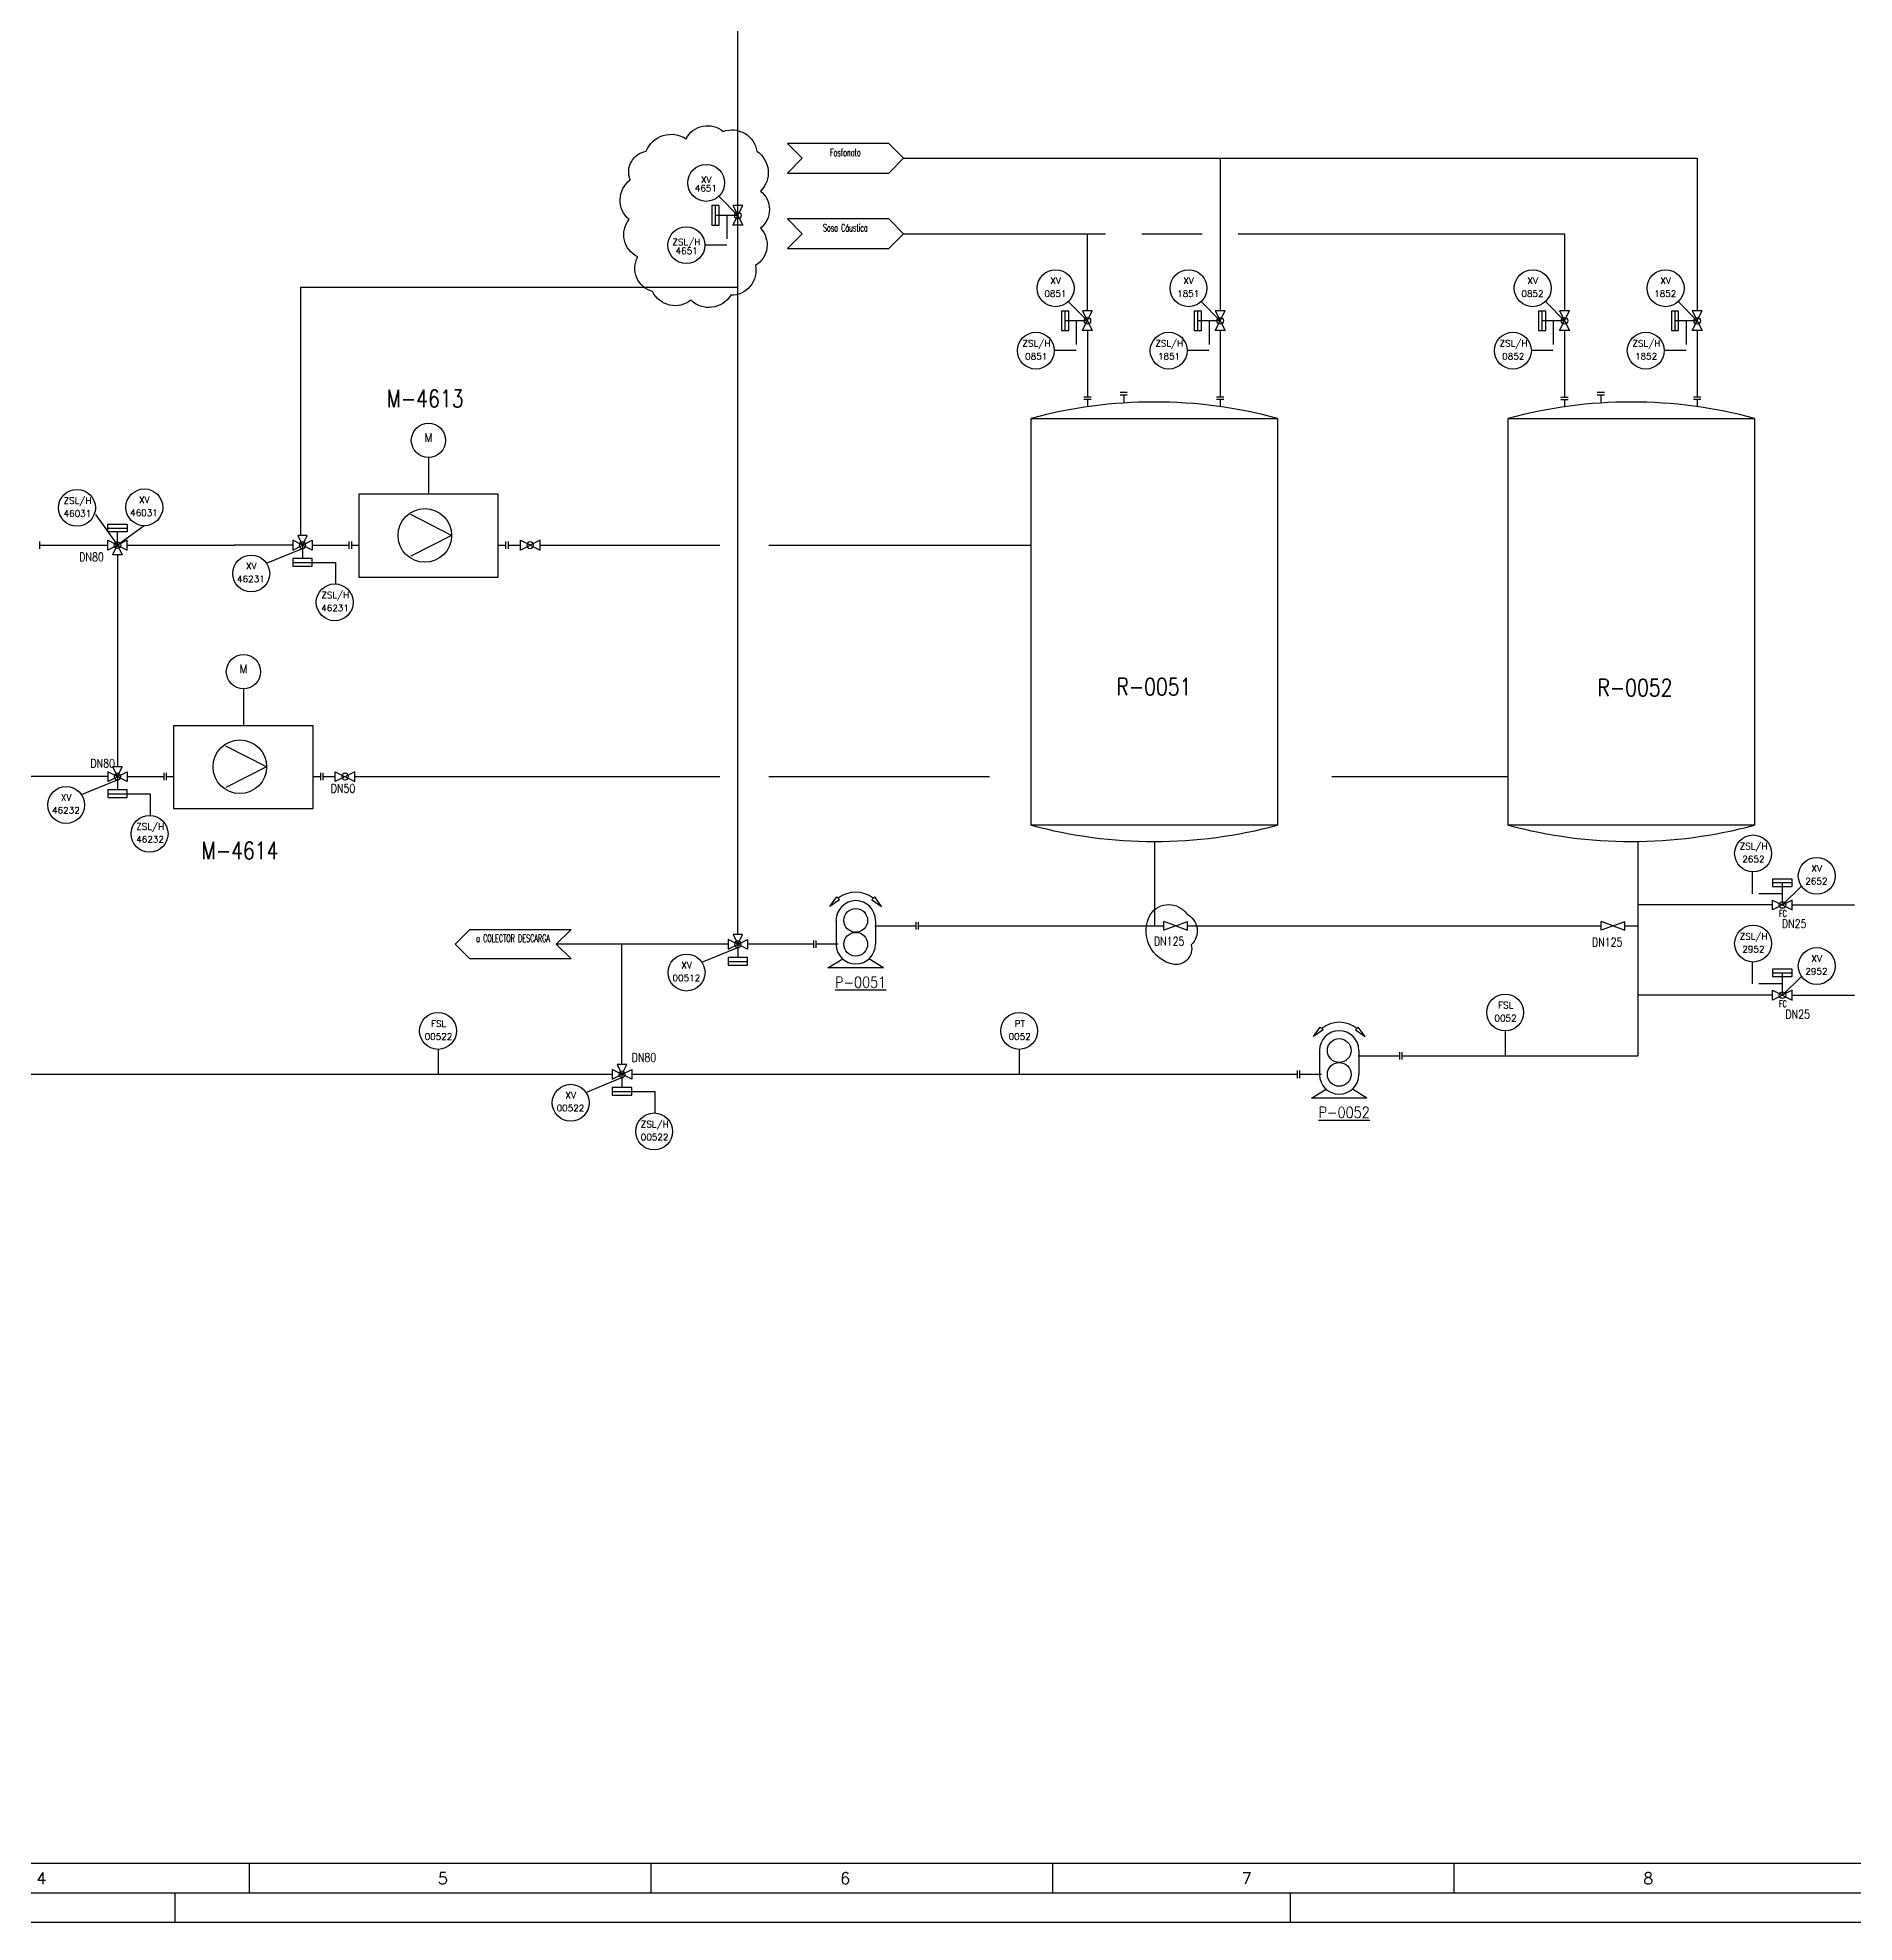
# Model space of a CAD drawing. Header units: millimetres. Extents: x 172 to 1080, y 170 to 466.
# Drawn here: x 784.2 to 938.7, y 169.8 to 330.1 of the extents above; entities that cross this region are included whole.
import ezdxf
from ezdxf.enums import TextEntityAlignment as Align

# ---------------------------------------------------------------- set-up
doc = ezdxf.new("R2010")
doc.units = ezdxf.units.MM
doc.linetypes.add('TRATT2', pattern=[1.1, 0.7, -0.4])
doc.linetypes.add('TRAZOS', pattern=[0.75, 0.5, -0.25])
for name, color, linetype in [('CAJETIN', 1, 'Continuous'), ('CONEXION INTRUMENTOS', 1, 'Continuous'), ('EQUIPOS', 5, 'Continuous'), ('EQUIPOS 02', 1, 'Continuous'), ('FORMATO', 7, 'Continuous'), ('Instrumentacion', 7, 'Continuous'), ('INSTRUMENTOS', 1, 'Continuous'), ('Señal Electrica', 1, 'TRATT2'), ('TEX', 7, 'Continuous'), ('TEX EQUIPOS', 6, 'Continuous'), ('TEXTO-VALVULAS Y ACCESORIOS', 7, 'Continuous'), ('TUBERIA', 5, 'Continuous'), ('VALVULAS Y ACCESORIOS', 1, 'Continuous')]:
    doc.layers.add(name, color=color, linetype=linetype)
doc.styles.add('PY', font='ROMANS.shx')
doc.styles.add('PY1', font='ROMANS.shx', dxfattribs={"width": 0.8})
doc.styles.add('PY3', font='ROMANS.shx', dxfattribs={"width": 0.6})
doc.styles.add('S25', font='SIMPLEX.shx', dxfattribs={"width": 0.77, "height": 0.25})
doc.styles.add('S3', font='SIMPLEX', dxfattribs={"width": 0.9, "height": 0.3})
doc.linetypes.add('SEÑAL_MECANICA2', pattern='A,4.411183,["o",PY,S=4.130212,R=360,X=0,Y=-1.374288],0.588817,-0.374158,["",PY,S=2,R=360,X=0,Y=-0.688262],-2.183682', length=7.55784)

# ---------------------------------------------------------------- blocks, each defined once
blk = doc.blocks.new('MOTOR')
at = {"layer": 'Instrumentacion'}
blk.add_circle((306.7, 642.28), 4.21, dxfattribs=at)
at = {"layer": 'Instrumentacion', "width": 0.9}
for tag, height, style, p in [('2', 2.1, 'S3', (306.7, 642.98)), ('1', 1.75, 'S25', (306.7, 639.47))]:
    blk.add_attdef(tag, text='', height=height, dxfattribs=dict(at, style=style)).set_placement(p, align=Align.CENTER)
blk = doc.blocks.new('VALV GLOB-V')
at = {"layer": 'INSTRUMENTOS', "color": 1, "flags": 128}
blk.add_lwpolyline([(5.7, -1.43), (5.7, 1.43), (0, -1.43), (0, 1.43)], close=True, dxfattribs=at)
at = {"layer": 'INSTRUMENTOS', "color": 1}
blk.add_circle((2.85, 0), 0.95, dxfattribs=at)
at = {"layer": 'INSTRUMENTOS', "color": 7, "linetype": 'SEÑAL_MECANICA2', "style": 'PY'}
blk.add_attdef('REF.', text='', height=2, dxfattribs=at).set_placement((3, -3.37), align=Align.MIDDLE)
blk = doc.blocks.new('SEÑAL CIR')
at = {"color": 1}
blk.add_circle((0, 5.7), 5.7, dxfattribs=at)
at = {"layer": 'INSTRUMENTOS', "linetype": 'Continuous', "style": 'PY', "flags": 4}
for p in [(0.18, 6.94), (0.13, 2.95)]:
    blk.add_attdef('---', text='', height=2, dxfattribs=at).set_placement(p, align=Align.CENTER)
blk = doc.blocks.new('BANDERA DE FLUJO')
at = {"layer": 'TEX', "color": 1, "ltscale": 0.1, "flags": 128}
blk.add_lwpolyline([(-4, 4), (-31.46, 4), (-27.46, 0), (-31.46, -4), (-4, -4), (0, 0)], close=True, dxfattribs=at)
at = {"layer": 'TEX', "style": 'PY1', "width": 0.8}
for tag, p in [('ETIQUETA-LINEA-1', (-15.73, 0.61)), ('ETIQUETA-LINEA-2', (-15.73, -2.91))]:
    blk.add_attdef(tag, text='', height=2, dxfattribs=at).set_placement(p, align=Align.CENTER)
blk = doc.blocks.new('MARCO-A1')
at = {"layer": 'FORMATO', "color": 5}
for p, q in [((283.67, 10), (283.67, 5)), ((352.08, 10), (352.08, 5)), ((420.5, 10), (420.5, 5)), ((488.92, 10), (488.92, 5))]:
    blk.add_line(p, q, dxfattribs=at)
at = {"layer": 'FORMATO', "color": 1, "linetype": 'Continuous'}
for p, q in [((271, 5), (271, 0)), ((461, 5), (461, 0))]:
    blk.add_line(p, q, dxfattribs=at)
at = {"layer": 'FORMATO', "color": 1}
blk.add_lwpolyline([(0, 594), (841, 594), (841, 0), (0, 0)], close=True, dxfattribs=at)
at = {"layer": 'FORMATO', "color": 5}
blk.add_lwpolyline([(5, 589), (836, 589), (836, 5), (5, 5)], close=True, dxfattribs=at)
at = {"layer": 'FORMATO', "color": 8, "linetype": 'Continuous'}
blk.add_lwpolyline([(10, 584), (831, 584), (831, 10), (10, 10)], close=True, dxfattribs=at)
at = {"layer": 'FORMATO', "color": 1, "style": 'PY'}
for s, p in [('4', (247.4, 6.5)), ('5', (315.82, 6.5)), ('6', (384.34, 6.5)), ('7', (452.75, 6.5)), ('8', (521.17, 6.5))]:
    blk.add_text(s, height=2, dxfattribs=at).set_placement(p)

msp = doc.modelspace()

# ---------------------------------------------------------------- linework, layer by layer
at = {"color": 5}
for p, q in [((843.73, 253.82), (843.73, 344.78)), ((857.82, 319.85), (878.1, 319.85)), ((878.1, 319.85), (918.69, 319.85)), ((884.77, 319.85), (884.77, 306.86)), ((918.69, 319.85), (925.36, 319.85)), ((925.36, 319.85), (925.36, 306.86)), ((857.82, 313.44), (875.02, 313.44)), ((873.47, 306.86), (873.47, 313.44)), ((878.1, 313.44), (883.23, 313.44)), ((886.31, 313.44), (914.06, 313.44)), ((914.06, 313.44), (914.06, 306.86)), ((806.56, 287.76), (806.56, 308.88)), ((806.56, 308.88), (843.73, 308.88)), ((873.47, 305.19), (873.47, 299.56)), ((884.77, 305.19), (884.77, 299.56)), ((914.06, 305.19), (914.06, 299.54)), ((925.36, 305.19), (925.36, 299.56)), ((806.69, 287.76), (806.56, 287.76)), ((784.35, 286.94), (790.12, 286.94)), ((790.94, 286.11), (790.94, 268.08)), ((791.77, 286.94), (800.87, 286.94)), ((805.86, 286.94), (800.87, 286.94)), ((807.51, 286.94), (810.64, 286.94)), ((824.18, 286.94), (825.22, 286.94)), ((826.9, 286.94), (842.21, 286.94)), ((846.36, 286.94), (868.69, 286.94)), ((790.94, 268.08), (790.82, 268.08)), ((790.12, 267.25), (737.2, 267.25)), ((791.77, 267.25), (794.89, 267.25)), ((808.43, 267.25), (809.48, 267.25)), ((811.15, 267.25), (842.21, 267.25)), ((846.36, 267.25), (865.15, 267.25)), ((894.26, 267.25), (909.28, 267.25)), ((879.17, 261.73), (879.17, 254.56)), ((920.31, 261.74), (920.31, 243.49)), ((931.77, 256.33), (920.31, 256.33)), ((933.44, 256.34), (938.73, 256.33)), ((859.11, 254.56), (879.17, 254.56)), ((879.17, 254.56), (879.97, 254.56)), ((882, 254.56), (917.18, 254.56)), ((919.21, 254.56), (920.31, 254.56)), ((842.91, 252.99), (828.28, 252.99)), ((833.87, 242.75), (833.87, 252.99)), ((850.19, 252.99), (844.56, 252.99)), ((931.77, 248.66), (920.31, 248.66)), ((933.44, 248.66), (938.73, 248.66)), ((900.26, 243.49), (920.31, 243.49)), ((833.05, 241.92), (737.2, 241.92)), ((891.34, 241.92), (834.7, 241.92))]:
    msp.add_line(p, q, dxfattribs=at)
at = {"color": 1}
for p, q in [((843.73, 314.99), (842.14, 316.61)), ((873.47, 306.02), (871.87, 307.65)), ((884.77, 306.02), (883.18, 307.65)), ((914.06, 306.02), (912.47, 307.65)), ((925.36, 306.02), (923.77, 307.65)), ((817.41, 294.4), (817.41, 291.27)), ((789.07, 289.55), (790.94, 286.94)), ((793.23, 288.59), (790.94, 286.94)), ((803.63, 285.4), (806.69, 286.66)), ((801.66, 274.71), (801.66, 271.58)), ((787.88, 265.72), (790.94, 266.98)), ((851.57, 256.2), (852.15, 257.02)), ((852.39, 256.78), (851.57, 256.2)), ((852.15, 257.02), (852.39, 256.78)), ((855.38, 257.02), (855.13, 256.78)), ((855.13, 256.78), (855.96, 256.2)), ((855.96, 256.2), (855.38, 257.02)), ((932.61, 256.33), (934.23, 257.93)), ((879.97, 254.2), (879.97, 254.92)), ((880.99, 254.56), (879.97, 254.92)), ((880.99, 254.56), (879.97, 254.2)), ((880.99, 254.56), (882, 254.92)), ((880.99, 254.56), (882, 254.2)), ((882, 254.2), (882, 254.92)), ((917.18, 254.2), (917.18, 254.92)), ((918.2, 254.56), (917.18, 254.92)), ((918.2, 254.56), (917.18, 254.2)), ((918.2, 254.56), (919.21, 254.92)), ((918.2, 254.56), (919.21, 254.2)), ((919.21, 254.2), (919.21, 254.92)), ((840.67, 251.46), (843.73, 252.72)), ((932.61, 248.66), (934.23, 250.25)), ((892.71, 245.13), (893.29, 245.95)), ((893.53, 245.71), (892.71, 245.13)), ((893.29, 245.95), (893.53, 245.71)), ((896.52, 245.95), (896.28, 245.71)), ((896.28, 245.71), (897.1, 245.13)), ((897.1, 245.13), (896.52, 245.95)), ((909.02, 245.62), (909.02, 243.49)), ((818.22, 244.05), (818.22, 241.92)), ((867.67, 244.05), (867.67, 241.92)), ((830.81, 240.39), (833.87, 241.65))]:
    msp.add_line(p, q, dxfattribs=at)
for p, q in [((850.19, 252.68), (850.19, 252.68)), ((891.34, 241.61), (891.34, 241.61))]:
    msp.add_line(p, q)
at = {"color": 2}
for points in [[(835.94, 320.45, -0.479966), (839.32, 321.51, -0.479966), (842.49, 322.14, -0.479966), (845.34, 320.45, -0.479966), (845.66, 317.07, -0.479966), (845.66, 313.91, -0.479966), (845.23, 310.74, -0.479966), (843.12, 308.2, -0.479966), (839.74, 307.78, -0.479966), (836.47, 308.52, -0.479966), (835.21, 311.48, -0.479966), (834.47, 314.65, -0.479966), (834.57, 318.02, -0.479966)], [(878.86, 255.57, -0.520567), (881.92, 255.57, -0.520567), (882.31, 252.93, -0.520567), (880.85, 251.27, -0.520567)]]:
    msp.add_lwpolyline(points, format="xyb", close=True, dxfattribs=at)
at = {"color": 1}
for centre in [(853.76, 255.02), (894.9, 243.95)]:
    msp.add_arc(centre, 2.4, 51.5617, 128.4383, dxfattribs=at)
at = {"layer": 'CAJETIN', "color": 1, "linetype": 'TRAZOS', "ltscale": 4}
for p, q in [((842.78, 314.99), (842.78, 312.45)), ((842.78, 312.45), (840.92, 312.45)), ((872.52, 306.02), (872.52, 303.49)), ((883.83, 306.02), (883.83, 303.49)), ((913.11, 306.02), (913.11, 303.49)), ((924.42, 306.02), (924.42, 303.49)), ((872.52, 303.49), (870.65, 303.49)), ((883.83, 303.49), (881.96, 303.49)), ((913.11, 303.49), (911.24, 303.49)), ((924.42, 303.49), (922.55, 303.49)), ((807.51, 285.48), (809.49, 285.48)), ((809.49, 285.48), (809.49, 283.65)), ((791.77, 265.79), (793.74, 265.79)), ((793.74, 265.79), (793.74, 263.96)), ((930.07, 257.28), (930.07, 259.15)), ((932.61, 257.28), (930.07, 257.28)), ((930.07, 249.61), (930.07, 251.48)), ((932.61, 249.61), (930.07, 249.61)), ((834.7, 240.47), (836.68, 240.47)), ((836.68, 240.47), (836.68, 238.63))]:
    msp.add_line(p, q, dxfattribs=at)
at = {"layer": 'CONEXION INTRUMENTOS', "linetype": 'Continuous'}
for p, q in [((790.12, 288.4), (791.77, 288.4)), ((790.12, 288.4), (791.77, 288.4)), ((790.94, 286.94), (790.94, 288.07)), ((805.86, 285.48), (807.51, 285.48)), ((805.86, 285.48), (807.51, 285.48)), ((806.69, 286.94), (806.69, 285.81)), ((790.94, 267.25), (790.94, 266.12)), ((790.12, 265.79), (791.77, 265.79)), ((790.12, 265.79), (791.77, 265.79)), ((843.73, 252.99), (843.73, 251.86)), ((842.91, 251.53), (844.56, 251.53)), ((842.91, 251.53), (844.56, 251.53)), ((833.87, 241.92), (833.87, 240.79)), ((833.05, 240.47), (834.7, 240.47)), ((833.05, 240.47), (834.7, 240.47))]:
    msp.add_line(p, q, dxfattribs=at)
for points in [[(790.12, 288.07), (790.12, 288.72), (791.77, 288.72), (791.77, 288.07)], [(790.12, 288.07), (790.12, 288.72), (791.77, 288.72), (791.77, 288.07)], [(805.86, 285.81), (805.86, 285.15), (807.51, 285.15), (807.51, 285.81)], [(805.86, 285.81), (805.86, 285.15), (807.51, 285.15), (807.51, 285.81)], [(790.12, 266.12), (790.12, 265.47), (791.77, 265.47), (791.77, 266.12)], [(790.12, 266.12), (790.12, 265.47), (791.77, 265.47), (791.77, 266.12)], [(842.91, 251.86), (842.91, 251.21), (844.56, 251.21), (844.56, 251.86)], [(842.91, 251.86), (842.91, 251.21), (844.56, 251.21), (844.56, 251.86)], [(833.05, 240.79), (833.05, 240.14), (834.7, 240.14), (834.7, 240.79)], [(833.05, 240.79), (833.05, 240.14), (834.7, 240.14), (834.7, 240.79)]]:
    msp.add_lwpolyline(points, close=True, dxfattribs=at)
at = {"layer": 'EQUIPOS', "color": 1, "ltscale": 0.1}
for p, q in [((876.25, 299.95), (876.87, 299.95)), ((916.84, 299.95), (917.46, 299.95)), ((873.16, 299.56), (873.78, 299.56)), ((884.46, 299.56), (885.09, 299.56)), ((913.75, 299.54), (914.37, 299.54)), ((925.05, 299.56), (925.68, 299.56)), ((810.64, 287.25), (810.64, 286.62)), ((823.97, 287.25), (823.97, 286.62)), ((794.89, 267.57), (794.89, 266.94)), ((808.23, 267.57), (808.23, 266.94))]:
    msp.add_line(p, q, dxfattribs=at)
at = {"layer": 'EQUIPOS', "linetype": 'Continuous'}
for p, q in [((873.47, 299.35), (873.47, 298.72)), ((876.56, 299.74), (876.56, 299.12)), ((884.77, 299.35), (884.77, 298.72)), ((914.06, 299.33), (914.06, 298.71)), ((917.15, 299.74), (917.15, 299.12)), ((925.36, 299.35), (925.36, 298.72)), ((810.85, 286.94), (811.47, 286.94)), ((823.35, 286.94), (823.97, 286.94)), ((795.1, 267.25), (795.72, 267.25)), ((807.6, 267.25), (808.23, 267.25)), ((855.38, 254.56), (858.9, 254.56)), ((852.26, 252.99), (850.4, 252.99)), ((896.52, 243.49), (900.05, 243.49)), ((893.4, 241.92), (891.54, 241.92))]:
    msp.add_line(p, q, dxfattribs=at)
at = {"layer": 'EQUIPOS', "color": 1, "linetype": 'Continuous'}
for p, q in [((868.69, 297.72), (889.65, 297.72)), ((868.69, 263.13), (868.69, 297.72)), ((909.28, 297.72), (930.24, 297.72)), ((909.28, 263.13), (909.28, 297.72))]:
    msp.add_line(p, q, dxfattribs=at)
at = {"layer": 'EQUIPOS', "color": 1}
for p, q in [((819.38, 287.77), (815.91, 289.54)), ((819.38, 287.77), (815.91, 286.01)), ((803.64, 268.09), (800.17, 269.85)), ((803.64, 268.09), (800.17, 266.32)), ((852.09, 255.02), (852.09, 252.99)), ((855.44, 255.02), (855.44, 252.99)), ((851.4, 250.97), (852.65, 251.74)), ((856.12, 250.97), (854.88, 251.74)), ((856.12, 250.97), (851.4, 250.97)), ((893.23, 243.95), (893.23, 241.92)), ((896.58, 243.95), (896.58, 241.92)), ((892.54, 239.9), (893.79, 240.67)), ((897.26, 239.9), (896.02, 240.67)), ((897.26, 239.9), (892.54, 239.9))]:
    msp.add_line(p, q, dxfattribs=at)
for points in [[(823.35, 291.27), (811.47, 291.27), (811.47, 284.23), (823.35, 284.23)], [(807.6, 271.58), (795.72, 271.58), (795.72, 264.54), (807.6, 264.54)]]:
    msp.add_lwpolyline(points, close=True, dxfattribs=at)
for centre in [(817.1, 287.77), (801.36, 268.09)]:
    msp.add_circle(centre, 2.28, dxfattribs=at)
at = {"layer": 'EQUIPOS', "color": 1, "linetype": 'Continuous'}
for centre in [(879.17, 259.09), (919.76, 259.09)]:
    msp.add_arc(centre, 40.03, 74.8238, 105.1762, dxfattribs=at)
at = {"layer": 'EQUIPOS', "color": 1}
for centre, start, end in [((853.76, 255.02), 0, 180), ((853.76, 252.99), 180, 0), ((894.9, 243.95), 0, 180), ((894.9, 241.92), 180, 0)]:
    msp.add_arc(centre, 1.68, start, end, dxfattribs=at)
at = {"layer": 'EQUIPOS 02', "color": 1}
for centre in [(853.76, 255.02), (853.76, 252.99), (894.9, 243.95), (894.9, 241.92)]:
    msp.add_circle(centre, 1.01, dxfattribs=at)
at = {"layer": 'INSTRUMENTOS', "color": 1}
for points in [[(807.1, 287.76), (806.28, 287.76), (806.69, 286.94), (806.69, 286.94)], [(791.35, 286.11), (790.53, 286.11), (790.94, 286.94), (790.94, 286.94)], [(791.35, 268.08), (790.53, 268.08), (790.94, 267.25), (790.94, 267.25)], [(844.14, 253.82), (843.32, 253.82), (843.73, 252.99), (843.73, 252.99)], [(834.29, 242.75), (833.46, 242.75), (833.87, 241.92), (833.87, 241.92)]]:
    msp.add_lwpolyline(points, close=True, dxfattribs=at)
at = {"layer": 'TUBERIA', "color": 1, "linetype": 'Continuous'}
for p, q in [((889.65, 297.72), (889.65, 263.13)), ((930.24, 297.72), (930.24, 263.13)), ((889.65, 263.13), (868.69, 263.13)), ((930.24, 263.13), (909.28, 263.13))]:
    msp.add_line(p, q, dxfattribs=at)
for centre in [(879.17, 301.76), (919.76, 301.76)]:
    msp.add_arc(centre, 40.03, 254.8228, 285.1772, dxfattribs=at)
at = {"layer": 'VALVULAS Y ACCESORIOS'}
for p, q in [((841.84, 314.15), (841.84, 315.83)), ((843.73, 314.99), (841.84, 314.99)), ((871.57, 305.19), (871.57, 306.86)), ((882.88, 305.19), (882.88, 306.86)), ((912.17, 305.19), (912.17, 306.86)), ((923.47, 305.19), (923.47, 306.86)), ((873.47, 306.02), (871.57, 306.02)), ((884.77, 306.02), (882.88, 306.02)), ((914.06, 306.02), (912.17, 306.02)), ((925.36, 306.02), (923.47, 306.02)), ((931.77, 258.23), (933.44, 258.23)), ((932.61, 256.33), (932.61, 258.23)), ((931.77, 250.55), (933.44, 250.55)), ((932.61, 248.66), (932.61, 250.55))]:
    msp.add_line(p, q, dxfattribs=at)
at = {"layer": 'VALVULAS Y ACCESORIOS', "ltscale": 0.1}
for p, q in [((873.16, 299.35), (873.78, 299.35)), ((876.25, 299.74), (876.87, 299.74)), ((884.46, 299.35), (885.09, 299.35)), ((913.75, 299.33), (914.37, 299.33)), ((916.84, 299.74), (917.46, 299.74)), ((925.05, 299.35), (925.68, 299.35)), ((784.35, 286.62), (784.35, 287.25)), ((784.35, 286.62), (784.35, 287.25)), ((810.85, 287.25), (810.85, 286.62)), ((824.18, 287.25), (824.18, 286.62)), ((795.1, 267.57), (795.1, 266.94)), ((808.43, 267.57), (808.43, 266.94)), ((858.9, 254.25), (858.9, 254.87)), ((859.11, 254.25), (859.11, 254.87)), ((850.19, 252.68), (850.19, 253.3)), ((850.19, 252.68), (850.19, 253.3)), ((850.4, 252.68), (850.4, 253.3)), ((850.4, 252.68), (850.4, 253.3)), ((900.05, 243.18), (900.05, 243.81)), ((900.26, 243.18), (900.26, 243.81)), ((891.34, 241.61), (891.34, 242.24)), ((891.34, 241.61), (891.34, 242.24)), ((891.54, 241.61), (891.54, 242.24)), ((891.54, 241.61), (891.54, 242.24))]:
    msp.add_line(p, q, dxfattribs=at)
at = {"layer": 'VALVULAS Y ACCESORIOS', "flags": 128}
for points in [[(841.52, 314.15), (842.15, 314.15), (842.15, 315.83), (841.52, 315.83)], [(871.26, 305.19), (871.89, 305.19), (871.89, 306.86), (871.26, 306.86)], [(882.56, 305.19), (883.19, 305.19), (883.19, 306.86), (882.56, 306.86)], [(911.85, 305.19), (912.48, 305.19), (912.48, 306.86), (911.85, 306.86)], [(923.16, 305.19), (923.78, 305.19), (923.78, 306.86), (923.16, 306.86)], [(931.77, 258.54), (931.77, 257.91), (933.44, 257.91), (933.44, 258.54)], [(931.77, 250.87), (931.77, 250.24), (933.44, 250.24), (933.44, 250.87)]]:
    msp.add_lwpolyline(points, close=True, dxfattribs=at)

# ---------------------------------------------------------------- block references
at = {"xscale": 0.499409123998651, "yscale": 0.499409123998651, "zscale": 0.499409123998651}
msp.add_blockref('MARCO-A1', (660.49, 169.78), dxfattribs=at)
ref = msp.add_blockref('BANDERA DE FLUJO', (857.82, 319.85), dxfattribs=dict(xscale=0.3136540357001217, yscale=0.3136540357001217, zscale=0.3136540357001217))
ref.add_attrib('ETIQUETA-LINEA-1', 'Fosfonato', dxfattribs={"layer": 'TEX', "height": 0.627, "style": 'PY1', "width": 0.6}).set_placement((852.88, 320.04), align=Align.CENTER)
at = {"linetype": 'Continuous'}
ref = msp.add_blockref('SEÑAL CIR', (841.04, 316.19), dxfattribs=dict(at, xscale=0.2751059547126253, yscale=0.2751059547126253, zscale=0.2751059547126253))
ref.add_attrib('---', 'XV', dxfattribs={"layer": 'INSTRUMENTOS', "color": 7, "linetype": 'Continuous', "height": 0.55, "style": 'PY'}).set_placement((841.04, 317.76), align=Align.CENTER)
ref.add_attrib('---', '4651', dxfattribs={"layer": 'INSTRUMENTOS', "color": 7, "linetype": 'Continuous', "height": 0.55, "style": 'PY'}).set_placement((841.01, 317.03), align=Align.CENTER)
for p, xscale, yscale, zscale, rotation in [((843.73, 314.15), 0.2934776070426878, 0.2934776070426878, 0.2934776070426878, 90), ((873.47, 305.19), 0.2934776070426878, 0.2934776070426878, 0.2934776070426878, 90), ((884.77, 305.19), 0.2934776070426878, 0.2934776070426878, 0.2934776070426878, 90), ((914.06, 305.19), 0.2934776070426878, 0.2934776070426878, 0.2934776070426878, 90), ((925.36, 305.19), 0.2934776070426878, 0.2934776070426878, 0.2934776070426878, 90), ((805.86, 286.94), -0.2895852154869365, 0.2895852154869365, 0.289585215486909, 180), ((790.12, 267.25), -0.2895852154869365, 0.2895852154869365, 0.289585215486909, 180), ((842.91, 252.99), -0.2895852154869365, 0.2895852154869365, 0.289585215486909, 180), ((833.05, 241.92), -0.2895852154869365, 0.2895852154869365, 0.289585215486909, 180)]:
    msp.add_blockref('VALV GLOB-V', p, dxfattribs=dict(at, xscale=xscale, yscale=yscale, zscale=zscale, rotation=rotation))
ref = msp.add_blockref('BANDERA DE FLUJO', (857.82, 313.44), dxfattribs=dict(xscale=0.3136540357001217, yscale=0.3136540357001217, zscale=0.3136540357001217))
ref.add_attrib('ETIQUETA-LINEA-1', 'Sosa Cáustica', dxfattribs={"layer": 'TEX', "height": 0.6273, "style": 'PY1', "width": 0.6}).set_placement((852.88, 313.63), align=Align.CENTER)
ref = msp.add_blockref('SEÑAL CIR', (839.35, 310.89), dxfattribs=dict(at, xscale=0.2751059547126253, yscale=0.2751059547126253, zscale=0.2751059547126253))
ref.add_attrib('---', 'ZSL/H', dxfattribs={"layer": 'INSTRUMENTOS', "color": 7, "linetype": 'Continuous', "height": 0.55, "style": 'PY'}).set_placement((839.35, 312.45), align=Align.CENTER)
ref.add_attrib('---', '4651', dxfattribs={"layer": 'INSTRUMENTOS', "color": 7, "linetype": 'Continuous', "height": 0.55, "style": 'PY'}).set_placement((839.38, 311.7), align=Align.CENTER)
ref = msp.add_blockref('SEÑAL CIR', (870.77, 307.23), dxfattribs=dict(at, xscale=0.2751059547126253, yscale=0.2751059547126253, zscale=0.2751059547126253))
ref.add_attrib('---', 'XV', dxfattribs={"layer": 'INSTRUMENTOS', "color": 7, "linetype": 'Continuous', "height": 0.55, "style": 'PY'}).set_placement((870.77, 309.16), align=Align.CENTER)
ref.add_attrib('---', '0851', dxfattribs={"layer": 'INSTRUMENTOS', "color": 7, "linetype": 'Continuous', "height": 0.55, "style": 'PY'}).set_placement((870.75, 308.06), align=Align.CENTER)
ref = msp.add_blockref('SEÑAL CIR', (882.08, 307.23), dxfattribs=dict(at, xscale=0.2751059547126253, yscale=0.2751059547126253, zscale=0.2751059547126253))
ref.add_attrib('---', 'XV', dxfattribs={"layer": 'INSTRUMENTOS', "color": 7, "linetype": 'Continuous', "height": 0.55, "style": 'PY'}).set_placement((882.08, 309.16), align=Align.CENTER)
ref.add_attrib('---', '1851', dxfattribs={"layer": 'INSTRUMENTOS', "color": 7, "linetype": 'Continuous', "height": 0.55, "style": 'PY'}).set_placement((882.05, 308.06), align=Align.CENTER)
ref = msp.add_blockref('SEÑAL CIR', (911.36, 307.23), dxfattribs=dict(at, xscale=0.2751059547126253, yscale=0.2751059547126253, zscale=0.2751059547126253))
ref.add_attrib('---', 'XV', dxfattribs={"layer": 'INSTRUMENTOS', "color": 7, "linetype": 'Continuous', "height": 0.55, "style": 'PY'}).set_placement((911.36, 309.16), align=Align.CENTER)
ref.add_attrib('---', '0852', dxfattribs={"layer": 'INSTRUMENTOS', "color": 7, "linetype": 'Continuous', "height": 0.55, "style": 'PY'}).set_placement((911.34, 308.06), align=Align.CENTER)
ref = msp.add_blockref('SEÑAL CIR', (922.67, 307.23), dxfattribs=dict(at, xscale=0.2751059547126253, yscale=0.2751059547126253, zscale=0.2751059547126253))
ref.add_attrib('---', 'XV', dxfattribs={"layer": 'INSTRUMENTOS', "color": 7, "linetype": 'Continuous', "height": 0.55, "style": 'PY'}).set_placement((922.67, 309.16), align=Align.CENTER)
ref.add_attrib('---', '1852', dxfattribs={"layer": 'INSTRUMENTOS', "color": 7, "linetype": 'Continuous', "height": 0.55, "style": 'PY'}).set_placement((922.64, 308.06), align=Align.CENTER)
ref = msp.add_blockref('SEÑAL CIR', (869.09, 301.92), dxfattribs=dict(at, xscale=0.2751059547126253, yscale=0.2751059547126253, zscale=0.2751059547126253))
ref.add_attrib('---', 'ZSL/H', dxfattribs={"layer": 'INSTRUMENTOS', "color": 7, "linetype": 'Continuous', "height": 0.55, "style": 'PY'}).set_placement((869.14, 303.83), align=Align.CENTER)
ref.add_attrib('---', '0851', dxfattribs={"layer": 'INSTRUMENTOS', "color": 7, "linetype": 'Continuous', "height": 0.55, "style": 'PY'}).set_placement((869.12, 302.73), align=Align.CENTER)
ref = msp.add_blockref('SEÑAL CIR', (880.39, 301.92), dxfattribs=dict(at, xscale=0.2751059547126253, yscale=0.2751059547126253, zscale=0.2751059547126253))
ref.add_attrib('---', 'ZSL/H', dxfattribs={"layer": 'INSTRUMENTOS', "color": 7, "linetype": 'Continuous', "height": 0.55, "style": 'PY'}).set_placement((880.44, 303.83), align=Align.CENTER)
ref.add_attrib('---', '1851', dxfattribs={"layer": 'INSTRUMENTOS', "color": 7, "linetype": 'Continuous', "height": 0.55, "style": 'PY'}).set_placement((880.42, 302.73), align=Align.CENTER)
ref = msp.add_blockref('SEÑAL CIR', (909.68, 301.92), dxfattribs=dict(at, xscale=0.2751059547126253, yscale=0.2751059547126253, zscale=0.2751059547126253))
ref.add_attrib('---', 'ZSL/H', dxfattribs={"layer": 'INSTRUMENTOS', "color": 7, "linetype": 'Continuous', "height": 0.55, "style": 'PY'}).set_placement((909.73, 303.83), align=Align.CENTER)
ref.add_attrib('---', '0852', dxfattribs={"layer": 'INSTRUMENTOS', "color": 7, "linetype": 'Continuous', "height": 0.55, "style": 'PY'}).set_placement((909.71, 302.73), align=Align.CENTER)
ref = msp.add_blockref('SEÑAL CIR', (920.98, 301.92), dxfattribs=dict(at, xscale=0.2751059547126253, yscale=0.2751059547126253, zscale=0.2751059547126253))
ref.add_attrib('---', 'ZSL/H', dxfattribs={"layer": 'INSTRUMENTOS', "color": 7, "linetype": 'Continuous', "height": 0.55, "style": 'PY'}).set_placement((921.03, 303.83), align=Align.CENTER)
ref.add_attrib('---', '1852', dxfattribs={"layer": 'INSTRUMENTOS', "color": 7, "linetype": 'Continuous', "height": 0.55, "style": 'PY'}).set_placement((921.01, 302.73), align=Align.CENTER)
ref = msp.add_blockref('SEÑAL CIR', (787.5, 288.55), dxfattribs=dict(at, xscale=0.2751059547126253, yscale=0.2751059547126253, zscale=0.2751059547126253))
ref.add_attrib('---', 'ZSL/H', dxfattribs={"layer": 'INSTRUMENTOS', "color": 7, "linetype": 'Continuous', "height": 0.55, "style": 'PY'}).set_placement((787.55, 290.46), align=Align.CENTER)
ref.add_attrib('---', '46031', dxfattribs={"layer": 'INSTRUMENTOS', "color": 7, "linetype": 'Continuous', "height": 0.55, "style": 'PY'}).set_placement((787.54, 289.36), align=Align.CENTER)
ref = msp.add_blockref('SEÑAL CIR', (793.23, 288.59), dxfattribs=dict(at, xscale=0.2751059547126253, yscale=0.2751059547126253, zscale=0.2751059547126253))
ref.add_attrib('---', 'XV', dxfattribs={"layer": 'INSTRUMENTOS', "color": 0, "linetype": 'Continuous', "height": 0.55, "style": 'PY'}).set_placement((793.23, 290.52), align=Align.CENTER)
ref.add_attrib('---', '46031', dxfattribs={"layer": 'INSTRUMENTOS', "color": 0, "linetype": 'Continuous', "height": 0.55, "style": 'PY'}).set_placement((793.2, 289.42), align=Align.CENTER)
for p, xscale, yscale, zscale in [((790.12, 286.94), 0.2895852154869365, 0.2895852154869365, 0.2895852154869365), ((826.9, 286.94), -0.2934776070428305, 0.2934776070427592, 0.2934776070427674), ((811.15, 267.25), -0.2934776070428305, 0.2934776070427592, 0.2934776070427674)]:
    msp.add_blockref('VALV GLOB-V', p, dxfattribs=dict(at, xscale=xscale, yscale=yscale, zscale=zscale))
ref = msp.add_blockref('SEÑAL CIR', (802.33, 282.96), dxfattribs=dict(at, xscale=0.2751059547126253, yscale=0.2751059547126253, zscale=0.2751059547126253))
ref.add_attrib('---', 'XV', dxfattribs={"layer": 'INSTRUMENTOS', "color": 0, "linetype": 'Continuous', "height": 0.55, "style": 'PY'}).set_placement((802.33, 284.89), align=Align.CENTER)
ref.add_attrib('---', '46231', dxfattribs={"layer": 'INSTRUMENTOS', "color": 0, "linetype": 'Continuous', "height": 0.55, "style": 'PY'}).set_placement((802.3, 283.79), align=Align.CENTER)
ref = msp.add_blockref('SEÑAL CIR', (809.43, 280.51), dxfattribs=dict(at, xscale=0.2751059547126253, yscale=0.2751059547126253, zscale=0.2751059547126253))
ref.add_attrib('---', 'ZSL/H', dxfattribs={"layer": 'INSTRUMENTOS', "color": 7, "linetype": 'Continuous', "height": 0.55, "style": 'PY'}).set_placement((809.48, 282.42), align=Align.CENTER)
ref.add_attrib('---', '46231', dxfattribs={"layer": 'INSTRUMENTOS', "color": 7, "linetype": 'Continuous', "height": 0.55, "style": 'PY'}).set_placement((809.46, 281.32), align=Align.CENTER)
ref = msp.add_blockref('SEÑAL CIR', (786.58, 263.27), dxfattribs=dict(at, xscale=0.2751059547126253, yscale=0.2751059547126253, zscale=0.2751059547126253))
ref.add_attrib('---', 'XV', dxfattribs={"layer": 'INSTRUMENTOS', "color": 0, "linetype": 'Continuous', "height": 0.55, "style": 'PY'}).set_placement((786.58, 265.2), align=Align.CENTER)
ref.add_attrib('---', '46232', dxfattribs={"layer": 'INSTRUMENTOS', "color": 0, "linetype": 'Continuous', "height": 0.55, "style": 'PY'}).set_placement((786.56, 264.11), align=Align.CENTER)
ref = msp.add_blockref('SEÑAL CIR', (793.68, 260.82), dxfattribs=dict(at, xscale=0.2751059547126253, yscale=0.2751059547126253, zscale=0.2751059547126253))
ref.add_attrib('---', 'ZSL/H', dxfattribs={"layer": 'INSTRUMENTOS', "color": 7, "linetype": 'Continuous', "height": 0.55, "style": 'PY'}).set_placement((793.73, 262.73), align=Align.CENTER)
ref.add_attrib('---', '46232', dxfattribs={"layer": 'INSTRUMENTOS', "color": 7, "linetype": 'Continuous', "height": 0.55, "style": 'PY'}).set_placement((793.72, 261.64), align=Align.CENTER)
ref = msp.add_blockref('SEÑAL CIR', (930.11, 259.15), dxfattribs=dict(at, xscale=0.2751059547126253, yscale=0.2751059547126253, zscale=0.2751059547126253))
ref.add_attrib('---', 'ZSL/H', dxfattribs={"layer": 'INSTRUMENTOS', "color": 7, "linetype": 'Continuous', "height": 0.55, "style": 'PY'}).set_placement((930.16, 261.06), align=Align.CENTER)
ref.add_attrib('---', '2652', dxfattribs={"layer": 'INSTRUMENTOS', "color": 7, "linetype": 'Continuous', "height": 0.55, "style": 'PY'}).set_placement((930.14, 259.96), align=Align.CENTER)
ref = msp.add_blockref('SEÑAL CIR', (935.53, 257.24), dxfattribs=dict(at, xscale=0.2751059547126253, yscale=0.2751059547126253, zscale=0.2751059547126253))
ref.add_attrib('---', 'XV', dxfattribs={"layer": 'INSTRUMENTOS', "color": 7, "linetype": 'Continuous', "height": 0.55, "style": 'PY'}).set_placement((935.53, 259.17), align=Align.CENTER)
ref.add_attrib('---', '2652', dxfattribs={"layer": 'INSTRUMENTOS', "color": 7, "linetype": 'Continuous', "height": 0.55, "style": 'PY'}).set_placement((935.5, 258.08), align=Align.CENTER)
ref = msp.add_blockref('VALV GLOB-V', (931.77, 256.33), dxfattribs=dict(at, xscale=0.2934776070426878, yscale=0.2934776070426878, zscale=0.2934776070426878))
ref.add_attrib('REF.', 'FC', dxfattribs={"layer": 'INSTRUMENTOS', "color": 7, "linetype": 'SEÑAL_MECANICA2', "height": 0.558, "style": 'PY3', "width": 0.6}).set_placement((932.65, 255.6), align=Align.MIDDLE)
ref = msp.add_blockref('BANDERA DE FLUJO', (819.67, 252.99), dxfattribs=dict(xscale=-0.3136540357001217, yscale=0.3136540357001217, zscale=0.3136540357001217))
ref.add_attrib('ETIQUETA-LINEA-1', 'a COLECTOR DESCARGA', dxfattribs={"layer": 'TEX', "height": 0.6273, "style": 'PY1', "width": 0.6}).set_placement((824.6, 253.18), align=Align.CENTER)
ref = msp.add_blockref('SEÑAL CIR', (930.11, 251.48), dxfattribs=dict(at, xscale=0.2751059547126253, yscale=0.2751059547126253, zscale=0.2751059547126253))
ref.add_attrib('---', 'ZSL/H', dxfattribs={"layer": 'INSTRUMENTOS', "color": 7, "linetype": 'Continuous', "height": 0.55, "style": 'PY'}).set_placement((930.16, 253.38), align=Align.CENTER)
ref.add_attrib('---', '2952', dxfattribs={"layer": 'INSTRUMENTOS', "color": 7, "linetype": 'Continuous', "height": 0.55, "style": 'PY'}).set_placement((930.14, 252.29), align=Align.CENTER)
ref = msp.add_blockref('SEÑAL CIR', (839.37, 249.01), dxfattribs=dict(at, xscale=0.2751059547126253, yscale=0.2751059547126253, zscale=0.2751059547126253))
ref.add_attrib('---', 'XV', dxfattribs={"layer": 'INSTRUMENTOS', "color": 0, "linetype": 'Continuous', "height": 0.55, "style": 'PY'}).set_placement((839.37, 250.94), align=Align.CENTER)
ref.add_attrib('---', '00512', dxfattribs={"layer": 'INSTRUMENTOS', "color": 0, "linetype": 'Continuous', "height": 0.55, "style": 'PY'}).set_placement((839.35, 249.85), align=Align.CENTER)
ref = msp.add_blockref('SEÑAL CIR', (935.53, 249.57), dxfattribs=dict(at, xscale=0.2751059547126253, yscale=0.2751059547126253, zscale=0.2751059547126253))
ref.add_attrib('---', 'XV', dxfattribs={"layer": 'INSTRUMENTOS', "color": 7, "linetype": 'Continuous', "height": 0.55, "style": 'PY'}).set_placement((935.53, 251.5), align=Align.CENTER)
ref.add_attrib('---', '2952', dxfattribs={"layer": 'INSTRUMENTOS', "color": 7, "linetype": 'Continuous', "height": 0.55, "style": 'PY'}).set_placement((935.5, 250.41), align=Align.CENTER)
ref = msp.add_blockref('SEÑAL CIR', (909.02, 245.62), dxfattribs=dict(at, xscale=0.2751059547126253, yscale=0.2751059547126253, zscale=0.2751059547126253))
ref.add_attrib('---', 'FSL', dxfattribs={"layer": 'INSTRUMENTOS', "color": 7, "linetype": 'Continuous', "height": 0.55, "style": 'PY'}).set_placement((909.07, 247.53), align=Align.CENTER)
ref.add_attrib('---', '0052', dxfattribs={"layer": 'INSTRUMENTOS', "color": 7, "linetype": 'Continuous', "height": 0.55, "style": 'PY'}).set_placement((909.05, 246.43), align=Align.CENTER)
ref = msp.add_blockref('VALV GLOB-V', (931.77, 248.66), dxfattribs=dict(at, xscale=0.2934776070426878, yscale=0.2934776070426878, zscale=0.2934776070426878))
ref.add_attrib('REF.', 'FC', dxfattribs={"layer": 'INSTRUMENTOS', "color": 7, "linetype": 'SEÑAL_MECANICA2', "height": 0.558, "style": 'PY3', "width": 0.6}).set_placement((932.65, 247.93), align=Align.MIDDLE)
ref = msp.add_blockref('SEÑAL CIR', (818.22, 244.05), dxfattribs=dict(at, xscale=0.2751059547126253, yscale=0.2751059547126253, zscale=0.2751059547126253))
ref.add_attrib('---', 'FSL', dxfattribs={"layer": 'INSTRUMENTOS', "color": 7, "linetype": 'Continuous', "height": 0.55, "style": 'PY'}).set_placement((818.27, 245.96), align=Align.CENTER)
ref.add_attrib('---', '00522', dxfattribs={"layer": 'INSTRUMENTOS', "color": 7, "linetype": 'Continuous', "height": 0.55, "style": 'PY'}).set_placement((818.26, 244.86), align=Align.CENTER)
ref = msp.add_blockref('SEÑAL CIR', (867.67, 244.05), dxfattribs=dict(at, xscale=0.2751059547126253, yscale=0.2751059547126253, zscale=0.2751059547126253))
ref.add_attrib('---', 'PT', dxfattribs={"layer": 'INSTRUMENTOS', "color": 7, "linetype": 'Continuous', "height": 0.55, "style": 'PY'}).set_placement((867.72, 245.96), align=Align.CENTER)
ref.add_attrib('---', '0052', dxfattribs={"layer": 'INSTRUMENTOS', "color": 7, "linetype": 'Continuous', "height": 0.55, "style": 'PY'}).set_placement((867.71, 244.86), align=Align.CENTER)
ref = msp.add_blockref('SEÑAL CIR', (829.51, 237.94), dxfattribs=dict(at, xscale=0.2751059547126253, yscale=0.2751059547126253, zscale=0.2751059547126253))
ref.add_attrib('---', 'XV', dxfattribs={"layer": 'INSTRUMENTOS', "color": 0, "linetype": 'Continuous', "height": 0.55, "style": 'PY'}).set_placement((829.51, 239.88), align=Align.CENTER)
ref.add_attrib('---', '00522', dxfattribs={"layer": 'INSTRUMENTOS', "color": 0, "linetype": 'Continuous', "height": 0.55, "style": 'PY'}).set_placement((829.49, 238.78), align=Align.CENTER)
ref = msp.add_blockref('SEÑAL CIR', (836.61, 235.5), dxfattribs=dict(at, xscale=0.2751059547126253, yscale=0.2751059547126253, zscale=0.2751059547126253))
ref.add_attrib('---', 'ZSL/H', dxfattribs={"layer": 'INSTRUMENTOS', "color": 7, "linetype": 'Continuous', "height": 0.55, "style": 'PY'}).set_placement((836.66, 237.41), align=Align.CENTER)
ref.add_attrib('---', '00522', dxfattribs={"layer": 'INSTRUMENTOS', "color": 7, "linetype": 'Continuous', "height": 0.55, "style": 'PY'}).set_placement((836.65, 236.31), align=Align.CENTER)
at = {"layer": 'Señal Electrica'}
ref = msp.add_blockref('MOTOR', (711.09, 73.21), dxfattribs=dict(at, xscale=0.3466504402557645, yscale=0.3466504402557645, zscale=0.3466504402557645))
ref.add_attrib('2', 'M', dxfattribs={"layer": 'Instrumentacion', "color": 7, "height": 0.729, "style": 'S3', "width": 0.9}).set_placement((817.41, 296.1), align=Align.MIDDLE_CENTER)
ref = msp.add_blockref('MOTOR', (695.35, 53.53), dxfattribs=dict(at, xscale=0.3466504402557645, yscale=0.3466504402557645, zscale=0.3466504402557645))
ref.add_attrib('2', 'M', dxfattribs={"layer": 'Instrumentacion', "color": 7, "height": 0.729, "style": 'S3', "width": 0.9}).set_placement((801.66, 276.42), align=Align.MIDDLE_CENTER)

# ---------------------------------------------------------------- texts
at = {"layer": 'EQUIPOS', "color": 6, "linetype": 'Continuous', "style": 'PY', "width": 0.85}
for s, p in [('%%UP-0051', (854.18, 249.29)), ('%%UP-0052', (895.32, 238.22))]:
    msp.add_text(s, height=0.941, dxfattribs=at).set_placement(p, align=Align.CENTER)
at = {"layer": 'TEX EQUIPOS', "linetype": 'Continuous', "style": 'PY1', "width": 0.8}
for tag, text, p in [('M-4613', 'XXXXX', (817.12, 299.41)), ('R-0051', 'XXXXX', (879.13, 274.9)), ('R-0052', 'XXXXX', (920.06, 274.82)), ('M-4614', '4614', (801.37, 260.96))]:
    msp.add_attdef(tag, text=text, height=1.468, dxfattribs=at).set_placement(p, align=Align.MIDDLE_CENTER)
at = {"layer": 'TEXTO-VALVULAS Y ACCESORIOS', "linetype": 'Continuous', "style": 'PY1', "width": 0.8}
for tag, p in [('DN80', (788.74, 285.94)), ('DN80', (789.69, 268.38)), ('DN50', (810.14, 266.25)), ('DN25', (933.61, 254.74)), ('DN125', (880.43, 253.24)), ('DN125', (917.7, 253.17)), ('DN25', (933.91, 247.04)), ('DN80', (835.74, 243.36))]:
    msp.add_attdef(tag, text='XXXXX', height=0.734, dxfattribs=at).set_placement(p, align=Align.MIDDLE_CENTER)

doc.saveas('drawing.dxf')
